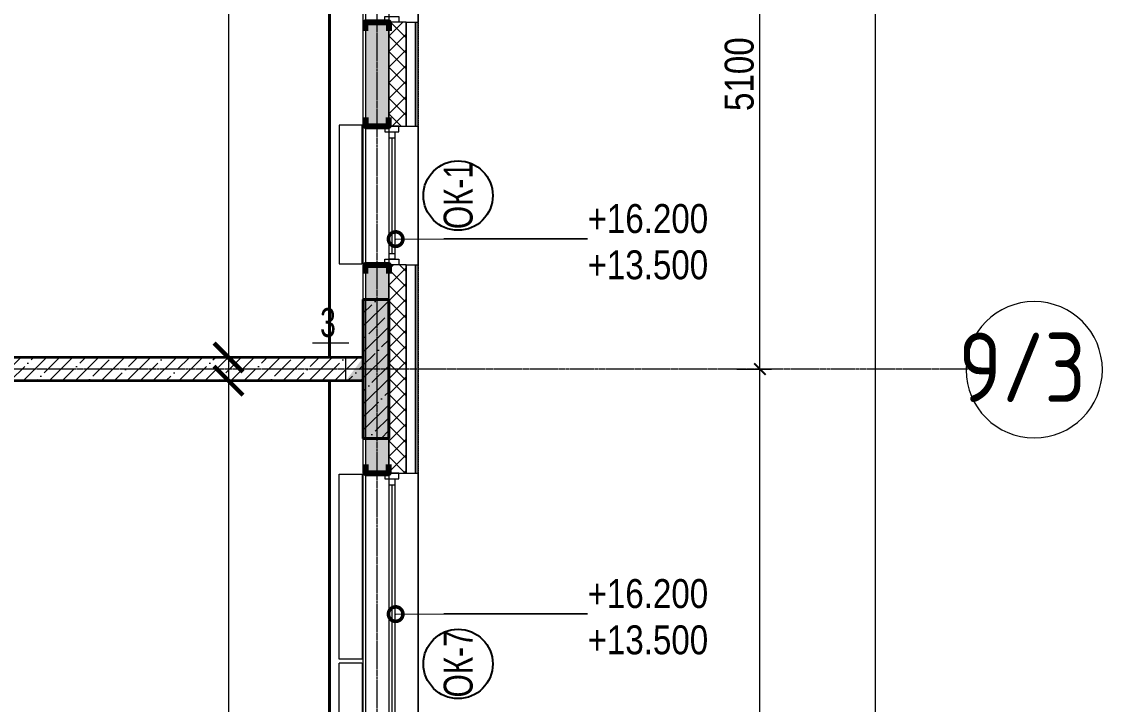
# Model space of a CAD drawing. Header units: millimetres. Extents: x -231292 to 573618, y -153144 to 564035.
# Drawn here: x 161953 to 171301, y 391202 to 397106 of the extents above; entities that cross this region are included whole.
import ezdxf
from ezdxf import colors
from ezdxf.entities.mleader import LeaderData, LeaderLine
from ezdxf.enums import TextEntityAlignment as Align
from ezdxf.math import Vec2, Vec3

# ---------------------------------------------------------------- set-up
doc = ezdxf.new("R2010")
doc.units = ezdxf.units.MM
for name, pattern in [('CENTER2', [28.575, 19.05, -3.175, 3.175, -3.175]), ('DASHED', [19.05, 12.7, -6.35]), ('HIDDEN2', [4.7625, 3.175, -1.5875])]:
    doc.linetypes.add(name, pattern=pattern)
doc.layers.get('0').update_dxf_attribs({"color": 250})
doc.layers.get('Defpoints').update_dxf_attribs({"color": 250})
for name, color, linetype, lineweight in [('A-Wall_Материал_Газоблок_Контур', 250, 'Continuous', 0), ('АР_Колонны', 250, 'Continuous', 35), ('АР_Окна', 250, 'Continuous', 5), ('АР_Окна марка', 250, 'Continuous', 9), ('АР_Отв. марка', 250, 'Continuous', 9), ('АР_Отопительные приборы', 250, 'HIDDEN2', 0), ('АР_Размеры обшивки', 250, 'Continuous', 5), ('АР_Стены ЖБ', 250, 'Continuous', 35), ('АР_Стены ПЕНОблок', 250, 'Continuous', 20), ('АР_Тонкая', 250, 'Continuous', 5), ('АР_Утеплитель', 250, 'Continuous', 0), ('АР_Штриховка', 250, 'Continuous', 0), ('Зашивка радиаторов тип 1 (фанера и МДФ)', 250, 'Continuous', 0), ('КМ_Фахверки', 250, 'Continuous', 80), ('Марка окна', 250, 'Continuous', 0), ('ОВ_Отопление', 250, 'Continuous', 0), ('РД_Оси_100', 250, 'Continuous', 0), ('РД_Оси_размер', 250, 'Continuous', 0)]:
    doc.layers.add(name, color=color, linetype=linetype, lineweight=lineweight)
doc.layers.add('АР_Делит', color=250, linetype='Continuous', lineweight=0, plot=False)
doc.styles.add('Arial0', font='arial.ttf')
doc.styles.add('Arial_09', font='ARIALN.TTF', dxfattribs={"width": 0.9})
doc.styles.add('Isocpeur3', font='isocpeur.ttf')
doc.styles.add('style1', font='ARIALN.TTF')
doc.styles.add('ккк', font='isocpeur.ttf', dxfattribs={"width": 0.85, "oblique": 15})
doc.dimstyles.new('Dim100_ареал', dxfattribs={"dimscale": 100, "dimtxt": 2.5, "dimasz": 1, "dimexe": 1, "dimexo": 1, "dimgap": 0.5, "dimtad": 1, "dimzin": 12, "dimdsep": 46, "dimtxsty": 'style1', "dimblk": 'ARCHTICK', "dimcen": 1, "dimdle": 1, "dimclrd": 256, "dimclre": 256, "dimaunit": 1, "dimadec": 0, "dimazin": 3, "dimtfac": 1, "dimtmove": 1, "dimatfit": 3, "dimldrblk": 'OPEN30', "dimfxl": 2, "dimfxlon": 1, "dimtolj": 1, "dimtzin": 0, "dimlwd": 9, "dimlwe": 9, "dimarcsym": 0})
doc.dimstyles.new('Dim200_ареал', dxfattribs={"dimscale": 100, "dimtxt": 5, "dimasz": 2.5, "dimexe": 2, "dimexo": 2, "dimgap": 1, "dimtad": 1, "dimzin": 12, "dimdsep": 46, "dimtxsty": 'style1', "dimblk": 'ARCHTICK', "dimcen": 3, "dimdle": 2, "dimclrd": 256, "dimclre": 256, "dimaunit": 1, "dimadec": 0, "dimazin": 3, "dimtfac": 1, "dimtmove": 1, "dimatfit": 3, "dimldrblk": 'OPEN30', "dimfxl": 5, "dimfxlon": 1, "dimtolj": 1, "dimtzin": 0, "dimlwd": 9, "dimlwe": 9, "dimarcsym": 0})

# ---------------------------------------------------------------- blocks, each defined once
blk = doc.blocks.new('_DotSmall')
at = {"color": 0, "linetype": 'ByBlock', "const_width": 0.5}
blk.add_lwpolyline([(-0.0625, 0, 1), (0.0625, 0, 1)], format="xyb", close=True, dxfattribs=at)
blk = doc.blocks.new('Ф_пеноблок 200')
at = {"layer": 'КМ_Фахверки'}
blk.add_lwpolyline([(0, -75), (0, 0), (200, 0), (200, -75)], dxfattribs=at)
blk = doc.blocks.new('A-iden')
at = {"linetype": 'Continuous', "lineweight": 5}
blk.add_circle((-0.729, -4.063), 5.894, dxfattribs=at)
at = {"color": 0, "linetype": 'Continuous', "lineweight": 20, "style": 'ккк', "width": 0.85}
blk.add_attdef('ID', text='', height=6, dxfattribs=at).set_placement((0.314, -3.853), align=Align.MIDDLE_CENTER)
blk = doc.blocks.new('_ArchTick')
at = {"color": 0, "linetype": 'ByBlock', "const_width": 0.15}
blk.add_lwpolyline([(-0.5, -0.5), (0.5, 0.5)], dxfattribs=at)
blk = doc.blocks.new('*D1614')
at = {"layer": 'Defpoints', "color": 0, "transparency": 16777216}
for p in [(116910, 69000), (118910, 69000), (116910, 0)]:
    blk.add_point(p, dxfattribs=at)
at = {"layer": 'РД_Оси_размер', "lineweight": 9, "transparency": 16777216}
for p, q in [((118910, -100), (118910, 69100)), ((118710, 69000), (119010, 69000)), ((118710, 0), (119010, 0))]:
    blk.add_line(p, q, dxfattribs=at)
at = {"layer": 'РД_Оси_размер', "lineweight": 9, "transparency": 16777216, "xscale": 100, "yscale": 100, "zscale": 100}
for p, rotation in [((118910, 69000), 90), ((118910, 0), 270)]:
    blk.add_blockref('_ArchTick', p, dxfattribs=dict(at, rotation=rotation))
at = {"layer": 'РД_Оси_размер', "color": 0, "transparency": 16777216, "insert": (118732.4, 34500), "char_height": 250, "attachment_point": 5, "rotation": 90, "style": 'style1'}
blk.add_mtext('\\A1;69000', dxfattribs=at)
blk = doc.blocks.new('_Open30')
at = {"color": 0, "linetype": 'ByBlock', "lineweight": -2}
for p, q in [((-1, 0.268), (0, 0)), ((0, 0), (-1, -0.268)), ((0, 0), (-1, 0))]:
    blk.add_line(p, q, dxfattribs=at)
blk = doc.blocks.new('*D1431')
at = {"layer": 'Defpoints', "color": 0, "transparency": 16777216}
for p in [(116910, 27900), (117910, 27900), (116910, 20700)]:
    blk.add_point(p, dxfattribs=at)
at = {"layer": 'РД_Оси_размер', "lineweight": 9, "transparency": 16777216}
for p, q in [((117910, 20600), (117910, 28000)), ((117710, 27900), (118010, 27900)), ((117710, 20700), (118010, 20700))]:
    blk.add_line(p, q, dxfattribs=at)
at = {"layer": 'РД_Оси_размер', "lineweight": 9, "transparency": 16777216, "xscale": 100, "yscale": 100, "zscale": 100}
for p, rotation in [((117910, 27900), 90), ((117910, 20700), 270)]:
    blk.add_blockref('_ArchTick', p, dxfattribs=dict(at, rotation=rotation))
at = {"layer": 'РД_Оси_размер', "color": 0, "transparency": 16777216, "insert": (117732.4, 24300), "char_height": 250, "attachment_point": 5, "rotation": 90, "style": 'style1'}
blk.add_mtext('\\A1;7200', dxfattribs=at)
blk = doc.blocks.new('*D1432')
at = {"layer": 'Defpoints', "color": 0, "transparency": 16777216}
for p in [(116910, 33000), (117910, 33000), (116910, 27900)]:
    blk.add_point(p, dxfattribs=at)
at = {"layer": 'РД_Оси_размер', "lineweight": 9, "transparency": 16777216}
for p, q in [((117910, 27800), (117910, 33100)), ((117710, 33000), (118010, 33000)), ((117710, 27900), (118010, 27900))]:
    blk.add_line(p, q, dxfattribs=at)
at = {"layer": 'РД_Оси_размер', "lineweight": 9, "transparency": 16777216, "xscale": 100, "yscale": 100, "zscale": 100}
for p, rotation in [((117910, 33000), 90), ((117910, 27900), 270)]:
    blk.add_blockref('_ArchTick', p, dxfattribs=dict(at, rotation=rotation))
at = {"layer": 'РД_Оси_размер', "color": 0, "transparency": 16777216, "insert": (117732.4, 30450), "char_height": 250, "attachment_point": 5, "rotation": 90, "style": 'style1'}
blk.add_mtext('\\A1;5100', dxfattribs=at)
blk = doc.blocks.new('Bottom_R_1200')
at = {"layer": 'АР_Отопительные приборы'}
blk.add_lwpolyline([(-600, -100), (600, -100), (600, 100), (-600, 100)], close=True, dxfattribs=at)
blk = doc.blocks.new('Bottom_L_1600')
at = {"layer": 'АР_Отопительные приборы'}
blk.add_lwpolyline([(800, -100), (-800, -100), (-800, 100), (800, 100)], close=True, dxfattribs=at)
blk = doc.blocks.new('*D847')
at = {"layer": 'Defpoints', "color": 0, "transparency": 16777216}
for p in [(164131.8, 403301.8), (163742.8, 394201.8), (164124.3, 394201.8)]:
    blk.add_point(p, dxfattribs=at)
at = {"layer": 'АР_Размеры обшивки', "lineweight": 9, "transparency": 16777216}
for p, q in [((163742.8, 403501.8), (163742.8, 394001.8)), ((163931.8, 403301.8), (163542.8, 403301.8)), ((163924.3, 394201.8), (163542.8, 394201.8))]:
    blk.add_line(p, q, dxfattribs=at)
at = {"layer": 'АР_Размеры обшивки', "lineweight": 9, "transparency": 16777216, "xscale": 250, "yscale": 250, "zscale": 250}
for p, rotation in [((163742.8, 403301.8), 90), ((163742.8, 394201.8), 270)]:
    blk.add_blockref('_ArchTick', p, dxfattribs=dict(at, rotation=rotation))
at = {"layer": 'АР_Размеры обшивки', "color": 0, "transparency": 16777216, "insert": (163387.5, 398751.8), "char_height": 500, "attachment_point": 5, "rotation": 90, "style": 'style1'}
blk.add_mtext('\\A1;9100', dxfattribs=at)
blk = doc.blocks.new('*D848')
at = {"layer": 'Defpoints', "color": 0, "transparency": 16777216}
for p in [(164131.8, 394001.8), (163742.8, 384901.8), (164138, 384901.8)]:
    blk.add_point(p, dxfattribs=at)
at = {"layer": 'АР_Размеры обшивки', "lineweight": 9, "transparency": 16777216}
for p, q in [((163742.8, 394201.8), (163742.8, 384701.8)), ((163931.8, 394001.8), (163542.8, 394001.8)), ((163938, 384901.8), (163542.8, 384901.8))]:
    blk.add_line(p, q, dxfattribs=at)
at = {"layer": 'АР_Размеры обшивки', "lineweight": 9, "transparency": 16777216, "xscale": 250, "yscale": 250, "zscale": 250}
for p, rotation in [((163742.8, 394001.8), 90), ((163742.8, 384901.8), 270)]:
    blk.add_blockref('_ArchTick', p, dxfattribs=dict(at, rotation=rotation))
at = {"layer": 'АР_Размеры обшивки', "color": 0, "transparency": 16777216, "insert": (163387.5, 389451.8), "char_height": 500, "attachment_point": 5, "rotation": 90, "style": 'style1'}
blk.add_mtext('\\A1;9100', dxfattribs=at)
blk = doc.blocks.new('MOK-МаркаПроема инж.')
blk.add_line((-1.328, -1.754), (1.802, -1.754))
at = {"color": 0, "style": 'Arial0', "width": 0.7}
blk.add_attdef('АР-ПРОЕМ:Коробка', text='', height=2.5, dxfattribs=at).set_placement((0, 0), align=Align.MIDDLE)
blk = doc.blocks.new('МОК-Наименование')
at = {"layer": 'Defpoints'}
blk.add_circle((0, 0), 3, dxfattribs=at)
at = {"color": 0, "linetype": 'ByBlock', "lineweight": -2, "style": 'Isocpeur3', "width": 0.8, "flags": 4}
blk.add_attdef('АР-ОКНО:НАИМЕНОВАНИЕ', text='', height=2.5, dxfattribs=at).set_placement((0, 0), align=Align.MIDDLE)
blk = doc.blocks.new('СОШ_2200_АР_ОСИ_М100_28.05.24')
at = {"layer": 'АР_Делит', "color": 5, "linetype": 'DASHED'}
blk.add_lwpolyline([(114955, 135155), (114955, -355), (93595.036, -355), (93595.036, 13855), (94145, 13855), (94145, 68320), (66055, 68320), (66055, 13857.73), (83455, 13857.73), (83455, -355), (45245, -355), (45245, 13145), (44695, 13145), (44695, 26755), (45245, 26755), (45245, 68320), (20455, 68320), (20455, 26755), (27955, 26755), (27955, 13145), (-355, 13145), (-355, 100855), (37145, 100855), (37145, 129155)], dxfattribs=at)
at = {"layer": 'РД_Оси_100', "linetype": 'CENTER2'}
for p, q in [((114600, -6155), (114600, 139938.679)), ((119910, 27900), (94200, 27900))]:
    blk.add_line(p, q, dxfattribs=at)
at = {"layer": 'РД_Оси_100', "color": 0}
ref = blk.add_blockref('A-iden', (120210, 28300), dxfattribs=dict(at, xscale=-100, yscale=100, zscale=100))
ref.add_attrib('ID', '9/3', dxfattribs={"layer": '0', "color": 0, "linetype": 'Continuous', "lineweight": 20, "height": 600, "style": 'ккк', "width": 0.85}).set_placement((120178.57, 27914.738), align=Align.MIDDLE_CENTER)
at = {"layer": 'РД_Оси_размер'}
for base, p1, p2, picture, middle in [((118910, 69000), (116910, 0), (116910, 69000), '*D1614', (118732.357, 34500)), ((117910, 33000), (116910, 27900), (116910, 33000), '*D1432', (117732.357, 30450)), ((117910, 27900), (116910, 20700), (116910, 27900), '*D1431', (117732.357, 24300))]:
    dim = blk.add_linear_dim(base=base, p1=p1, p2=p2, angle=90, dimstyle='Dim100_ареал', dxfattribs=at)
    dim.commit()
    dim.dimension.update_dxf_attribs({"geometry": picture, "text_midpoint": middle})

msp = doc.modelspace()

# ---------------------------------------------------------------- hatches: boundary and pattern name
at = {"layer": 'АР_Штриховка', "linetype": 'Continuous', "lineweight": 5}
h = msp.add_hatch(dxfattribs=at)
h.set_pattern_fill('ANSI35', color=256, scale=25, style=0)
h.set_pattern_definition([(45, (50428.77, 366201.75), (-112.2532, 112.2532), []), (45, (50541.02, 366201.75), (-112.2532, 112.2532), [198.4375, -39.6875, 0, -39.6875])])
h.paths.add_polyline_path([(165128.768, 394701.753), (164908.768, 394701.753), (164908.768, 393501.753), (165128.768, 393501.753)], flags=0)
h = msp.add_hatch(dxfattribs=at)
h.set_pattern_fill('ANSI35', color=256, scale=25, style=0)
h.set_pattern_definition([(45, (50428.77, 366201.75), (-112.2532, 112.2532), []), (45, (50541.02, 366201.75), (-112.2532, 112.2532), [198.4375, -39.6875, 0, -39.6875])])
h.paths.add_polyline_path([(157338.77, 394201.753), (157338.77, 394001.753), (164908.768, 394001.753), (164908.768, 394201.753)], flags=0)
at = {"layer": 'ОВ_Отопление', "linetype": 'Continuous', "lineweight": 5}
for points in [[(164908.768, 394001.753), (164908.768, 394201.753), (164833.768, 394101.753)], [(164908.768, 394001.753), (164908.768, 394201.753), (164833.768, 394101.753)], [(164758.768, 394001.753), (164908.768, 394001.753), (164833.768, 394101.753)], [(164758.768, 394001.753), (164908.768, 394001.753), (164833.768, 394101.753)]]:
    msp.add_hatch(color=256, dxfattribs=at).paths.add_polyline_path(points, flags=0)

# ---------------------------------------------------------------- linework, layer by layer
at = {"layer": 'A-Wall_Материал_Газоблок_Контур', "linetype": 'Continuous', "lineweight": 0}
for p, q in [((164928.768, 398301.753), (164928.768, 397101.753)), ((165383.768, 397101.753), (165383.768, 398301.753)), ((164928.768, 396201.753), (164928.768, 395001.753)), ((164928.768, 393201.753), (164928.768, 389901.753))]:
    msp.add_line(p, q, dxfattribs=at)
at = {"layer": 'АР_Колонны', "linetype": 'HIDDEN2', "lineweight": 25}
for p, q in [((164908.768, 394701.753), (165128.768, 394701.753)), ((164908.768, 393501.753), (164908.768, 394701.753)), ((165128.768, 394701.753), (165128.768, 393501.753)), ((165128.768, 393501.753), (164908.768, 393501.753))]:
    msp.add_line(p, q, dxfattribs=at)
at = {"layer": 'АР_Колонны', "linetype": 'Continuous', "lineweight": 35}
for p, q in [((164908.768, 394701.753), (164908.768, 393501.753)), ((165128.768, 394701.753), (164908.768, 394701.753)), ((165128.768, 393501.753), (165128.768, 394701.753)), ((164908.768, 393501.753), (165128.768, 393501.753))]:
    msp.add_line(p, q, dxfattribs=at)
at = {"layer": 'АР_Окна', "linetype": 'Continuous', "lineweight": 5}
for p, q in [((164928.768, 398301.753), (164928.768, 397101.753)), ((165383.768, 398301.753), (165383.768, 397101.753)), ((164928.768, 396201.753), (164928.768, 395001.753)), ((165131.268, 396101.753), (165181.268, 396101.753)), ((164928.768, 393201.753), (164928.768, 389901.753)), ((165131.268, 393101.753), (165181.268, 393101.753))]:
    msp.add_line(p, q, dxfattribs=at)
for points in [[(165216.268, 397151.753), (165216.268, 397101.753), (165096.268, 397101.753), (165096.268, 397151.753)], [(165216.268, 396151.753), (165216.268, 396201.753), (165096.268, 396201.753), (165096.268, 396151.753)], [(165216.268, 393151.753), (165216.268, 393201.753), (165096.268, 393201.753), (165096.268, 393151.753)]]:
    msp.add_lwpolyline(points, close=True, dxfattribs=at)
at = {"layer": 'АР_Стены ЖБ', "linetype": 'Continuous', "lineweight": 40}
for p, q in [((165128.768, 394701.753), (164908.768, 394701.753)), ((164908.768, 394701.753), (164908.768, 393501.753)), ((165128.768, 393501.753), (165128.768, 394701.753)), ((164908.768, 393501.753), (165128.768, 393501.753))]:
    msp.add_line(p, q, dxfattribs=at)
at = {"layer": 'АР_Стены ЖБ', "linetype": 'Continuous', "lineweight": 35}
for p, q in [((164908.768, 394201.753), (157338.77, 394201.753)), ((164908.768, 394001.753), (164908.768, 394201.753)), ((157338.77, 394001.753), (164908.768, 394001.753))]:
    msp.add_line(p, q, dxfattribs=at)
at = {"layer": 'АР_Стены ЖБ', "linetype": 'Continuous', "lineweight": 15}
msp.add_line((164758.768, 394001.753), (164758.768, 394201.753), dxfattribs=at)
at = {"layer": 'АР_Стены ПЕНОблок', "linetype": 'Continuous', "lineweight": 20}
for p, q in [((165128.768, 397101.753), (164928.768, 397101.753)), ((164928.768, 397101.753), (164928.768, 396201.753)), ((165128.768, 396201.753), (165128.768, 397101.753)), ((164928.768, 396201.753), (165128.768, 396201.753)), ((164928.768, 395001.753), (164928.768, 393201.753)), ((164928.768, 393201.753), (165128.768, 393201.753))]:
    msp.add_line(p, q, dxfattribs=at)
at = {"layer": 'АР_Тонкая', "linetype": 'Continuous', "lineweight": 5}
for p, q in [((165278.768, 397101.753), (165383.768, 397101.753)), ((165278.768, 397101.753), (165278.768, 396201.753)), ((165358.768, 396201.753), (165358.768, 397101.753)), ((165358.768, 397101.753), (165358.768, 396201.753)), ((165383.768, 396201.753), (165383.768, 397101.753)), ((165278.768, 396201.753), (165383.768, 396201.753)), ((165278.768, 393201.753), (165383.768, 393201.753))]:
    msp.add_line(p, q, dxfattribs=at)
at = {"layer": 'АР_Утеплитель', "linetype": 'Continuous', "lineweight": 0}
for p, q in [((165278.768, 397101.753), (165128.768, 397101.753)), ((165128.768, 397101.753), (165128.768, 396201.753)), ((165278.768, 396201.753), (165278.768, 397101.753)), ((165128.768, 396201.753), (165278.768, 396201.753)), ((165128.768, 393201.753), (165278.768, 393201.753))]:
    msp.add_line(p, q, dxfattribs=at)
at = {"layer": 'Зашивка радиаторов тип 1 (фанера и МДФ)', "linetype": 'Continuous', "lineweight": 0}
for p, q in [((164608.768, 403301.753), (164608.766, 394201.753)), ((164621.268, 403301.753), (164621.266, 394201.753)), ((164621.266, 394201.753), (164621.268, 403301.753)), ((164908.766, 394201.753), (164908.768, 403301.753)), ((164608.766, 394201.753), (164621.266, 394201.753)), ((164621.266, 394201.753), (164908.766, 394201.753)), ((164621.266, 394001.752), (164608.766, 394001.752)), ((164608.766, 394001.752), (164608.768, 384901.752)), ((164908.766, 394001.753), (164621.266, 394001.752)), ((164621.266, 394001.752), (164621.268, 384901.752)), ((164621.268, 384901.752), (164621.266, 394001.752)), ((164908.768, 384901.753), (164908.766, 394001.753))]:
    msp.add_line(p, q, dxfattribs=at)
at = {"layer": 'ОВ_Отопление', "linetype": 'Continuous', "lineweight": 9}
for p, q in [((164908.768, 394201.753), (164758.768, 394201.753)), ((164758.768, 394001.753), (164758.768, 394201.753)), ((164908.768, 394201.753), (164758.768, 394201.753)), ((164758.768, 394001.753), (164758.768, 394201.753)), ((164908.768, 394001.753), (164908.768, 394201.753)), ((164908.768, 394001.753), (164908.768, 394201.753)), ((164908.768, 394001.753), (164758.768, 394001.753)), ((164908.768, 394001.753), (164758.768, 394001.753))]:
    msp.add_line(p, q, dxfattribs=at)

# ---------------------------------------------------------------- block references
at = {"layer": 'АР_Отв. марка', "linetype": 'Continuous', "lineweight": 9, "xscale": 100, "yscale": 100, "zscale": 100}
msp.add_blockref('MOK-МаркаПроема инж.', (164602.885, 394504.493), dxfattribs=at).add_auto_attribs({'АР-ПРОЕМ:Коробка': '3'})
at = {"layer": 'АР_Отопительные приборы'}
for name, p, rotation in [('Bottom_R_1200', (164798.768, 395610.373), 90), ('Bottom_L_1600', (164798.768, 392393.527), 89.99999999999999), ('Bottom_L_1600', (164798.768, 390760.373), 89.99999999999999)]:
    msp.add_blockref(name, p, dxfattribs=dict(at, rotation=rotation))
at = {"layer": 'КМ_Фахверки'}
msp.add_blockref('Ф_пеноблок 200', (164928.768, 397101.753), dxfattribs=at)
at = {"layer": 'КМ_Фахверки', "xscale": -1, "rotation": 180}
for p in [(164928.768, 396201.753), (164928.768, 393201.753)]:
    msp.add_blockref('Ф_пеноблок 200', p, dxfattribs=at)

# ---------------------------------------------------------------- dimensions: what is measured, and where the dimension line sits
at = {"layer": 'АР_Размеры обшивки'}
for base, p1, p2, picture, middle in [((163742.774, 394201.752), (164131.768, 403301.752), (164124.275, 394201.752), '*D847', (163387.488, 398751.752)), ((163742.774, 384901.752), (164131.766, 394001.752), (164138.018, 384901.752), '*D848', (163387.488, 389451.752))]:
    dim = msp.add_linear_dim(base=base, p1=p1, p2=p2, angle=90, dimstyle='Dim200_ареал', override={"dimdec": 0}, dxfattribs=at)
    dim.commit()
    dim.dimension.update_dxf_attribs({"geometry": picture, "text_midpoint": middle})

# ---------------------------------------------------------------- leaders
at = {"layer": 'Марка окна', "lineweight": 0, "ltscale": 20}
ml = msp.add_multileader_mtext('Standard', dxfattribs=at)
ml.set_content('+16.200\\P+13.500', color=256, style='style1')
ml.set_leader_properties(color=256, linetype='ByLayer', lineweight=-1)
ml.set_arrow_properties(name='DOTSMALL')
ml.build(insert=Vec2(0, 0))
ml.multileader.update_dxf_attribs({"text_left_attachment_type": 6, "text_right_attachment_type": 6, "dogleg_length": 200, "arrow_head_size": 250})
ctx = ml.context
ctx.base_point, ctx.char_height, ctx.arrow_head_size, ctx.landing_gap_size, ctx.plane_origin = Vec3(166848.359, 395228.111), 250, 250, 0, Vec3(167243.336, 394543.584)
ctx.left_attachment, ctx.right_attachment = 6, 6
notes = []
notes.append((ctx, [(1, (1, 1, 0), (165786.755, 395228.111), (1, 0), 1061.605, [(0, [(165188.64, 395225.441)], 0, [])])]))
ctx.mtext.insert, ctx.mtext.line_spacing_factor, ctx.mtext.flow_direction = Vec3(166848.359, 395528.111), 0.96, 5
ctx.mtext.has_bg_fill, ctx.mtext.bg_color, ctx.mtext.bg_scale_factor, ctx.mtext.bg_transparency, ctx.mtext.use_window_bg_color = 1, -1027028792, 1.5, 0, 1
ml = msp.add_multileader_mtext('Standard', dxfattribs=at)
ml.set_content('+16.200\\P+13.500', color=256, style='style1')
ml.set_leader_properties(color=256, linetype='ByLayer', lineweight=-1)
ml.set_arrow_properties(name='DOTSMALL')
ml.build(insert=Vec2(0, 0))
ml.multileader.update_dxf_attribs({"text_left_attachment_type": 6, "text_right_attachment_type": 6, "dogleg_length": 200, "arrow_head_size": 250})
ctx = ml.context
ctx.base_point, ctx.char_height, ctx.arrow_head_size, ctx.landing_gap_size, ctx.plane_origin = Vec3(166848.359, 391985.081), 250, 250, 0, Vec3(167243.336, 391300.554)
ctx.left_attachment, ctx.right_attachment = 6, 6
notes.append((ctx, [(1, (1, 1, 0), (165786.755, 391985.081), (1, 0), 1061.605, [(0, [(165188.64, 391982.411)], 0, [])])]))
ctx.mtext.insert, ctx.mtext.line_spacing_factor, ctx.mtext.flow_direction = Vec3(166848.359, 392285.081), 0.96, 5
ctx.mtext.has_bg_fill, ctx.mtext.bg_color, ctx.mtext.bg_scale_factor, ctx.mtext.bg_transparency, ctx.mtext.use_window_bg_color = 1, -1027028792, 1.5, 0, 1
for ctx, leaders in notes:
    for number, flags, end, landing, length, lines in leaders:
        leader = LeaderData()
        leader.index, (leader.has_last_leader_line, leader.has_dogleg_vector, leader.attachment_direction) = number, flags
        leader.last_leader_point, leader.dogleg_vector, leader.dogleg_length = Vec3(end), Vec3(landing), length
        for number, points, colour, breaks in lines:
            line = LeaderLine()
            line.index, line.vertices, line.color, line.breaks = number, Vec3.list(points), colors.encode_raw_color(colour), breaks
            leader.lines.append(line)
        ctx.leaders.append(leader)

# ---------------------------------------------------------------- next in the draw order: hatches: boundary and pattern name
at = {"layer": 'АР_Штриховка', "linetype": 'Continuous', "lineweight": 0}
h = msp.add_hatch(dxfattribs=at)
h.set_pattern_fill('AR-CONC', color=256, angle=-360, style=0)
h.set_pattern_definition([(50, (50428.77, 366201.75), (182.18467, -15.93909), [19.05, -209.55]), (355, (50428.77, 366201.75), (-35.24342, 191.05685), [15.24, -167.64058]), (100.45144, (50443.95, 366200.42), (146.94125, 175.11775), [16.19, -178.09024]), (46.1842, (50428.77, 366252.55), (271.07904, -42.04233), [28.575, -314.325]), (96.63556, (50451.36, 366249.05), (237.40413, 247.4261), [24.285, -267.1356]), (351.18415, (50428.77, 366252.55), (237.40413, 247.4261), [22.85997, -251.45973]), (21, (50454.17, 366239.85), (151.6144, -102.2652), [19.05, -209.55]), (326, (50454.17, 366239.85), (61.80203, 184.18797), [15.24, -167.64]), (71.45145, (50466.8, 366231.33), (213.41642, 81.92277), [16.19, -178.08994]), (37.5, (50428.77, 366201.75), (3.088603, 84.55504), [0, -165.608, 0, -170.18, 0, -168.275]), (7.5, (50428.77, 366201.75), (66.81966, 100.180575), [0, -97.028, 0, -161.798, 0, -64.135]), (327.5, (50372.126, 366201.75), (135.590595, -5.728744), [0, -63.5, 0, -198.12, 0, -262.89]), (317.5, (50346.73, 366201.75), (148.12918, 25.42649), [0, -82.55, 0, -131.572, 0, -186.69])])
h.paths.add_polyline_path([(165128.768, 403301.753), (164928.768, 403301.753), (164928.768, 402501.753), (165128.768, 402501.753)], flags=0)
h.paths.add_polyline_path([(165128.768, 399201.753), (164928.768, 399201.753), (164928.768, 398301.753), (165128.768, 398301.753)], flags=0)
h.paths.add_polyline_path([(165128.768, 397101.753), (164928.768, 397101.753), (164928.768, 396201.753), (165128.768, 396201.753)], flags=0)
h.paths.add_polyline_path([(165128.768, 395001.753), (164928.768, 395001.753), (164928.768, 393201.753), (165128.768, 393201.753)], flags=0)
h.paths.add_polyline_path([(165128.768, 389901.753), (164928.768, 389901.753), (164928.768, 389001.753), (165128.768, 389001.753)], flags=0)
h.paths.add_polyline_path([(165128.768, 387801.753), (164928.768, 387801.753), (164928.768, 386901.753), (165128.768, 386901.753)], flags=0)
h.paths.add_polyline_path([(165128.768, 385701.753), (164928.768, 385701.753), (164928.768, 383901.753), (165128.768, 383901.753)], flags=0)
h.paths.add_polyline_path([(165128.768, 380601.753), (164928.768, 380601.753), (164928.768, 379701.753), (165128.768, 379701.753)], flags=0)
h.paths.add_polyline_path([(165128.768, 378501.753), (164928.768, 378501.753), (164928.768, 377601.753), (165128.768, 377601.753)], flags=0)
h.paths.add_polyline_path([(165128.768, 376401.753), (164928.768, 376401.753), (164928.768, 374501.753), (165128.768, 374501.753)], flags=0)
h.paths.add_polyline_path([(165128.768, 371201.753), (164928.768, 371201.753), (164928.768, 370301.753), (165128.768, 370301.753)], flags=0)
h.paths.add_polyline_path([(165128.768, 369101.753), (164928.768, 369101.753), (164928.768, 368201.753), (165128.768, 368201.753)], flags=0)
h.paths.add_polyline_path([(165128.768, 367001.753), (164928.768, 367001.753), (164928.768, 366301.753), (165128.768, 366101.753)], flags=0)
h = msp.add_hatch(dxfattribs=at)
h.set_pattern_fill('ANSI37', color=256, scale=30, angle=-360, style=0)
h.set_pattern_definition([(45, (50428.77, 366201.75), (-67.35192, 67.35192), []), (135, (50428.77, 366201.75), (-67.35192, -67.35192), [])])
h.paths.add_polyline_path([(165278.768, 403301.753), (165128.768, 403301.753), (165128.768, 402501.753), (165278.768, 402501.753)], flags=0)
h.paths.add_polyline_path([(165278.768, 399201.753), (165128.768, 399201.753), (165128.768, 398301.753), (165278.768, 398301.753)], flags=0)
h.paths.add_polyline_path([(165278.768, 397101.753), (165128.768, 397101.753), (165128.768, 396201.753), (165278.768, 396201.753)], flags=0)
h.paths.add_polyline_path([(165278.768, 395001.753), (165128.768, 395001.753), (165128.768, 393201.753), (165278.768, 393201.753)], flags=0)
h.paths.add_polyline_path([(165278.768, 389901.753), (165128.768, 389901.753), (165128.768, 389001.753), (165278.768, 389001.753)], flags=0)
h.paths.add_polyline_path([(165278.768, 387801.753), (165128.768, 387801.753), (165128.768, 386901.753), (165278.768, 386901.753)], flags=0)
h.paths.add_polyline_path([(165278.768, 385701.753), (165128.768, 385701.753), (165128.768, 383901.753), (165278.768, 383901.753)], flags=0)
h.paths.add_polyline_path([(165278.768, 380601.753), (165128.768, 380601.753), (165128.768, 379701.753), (165278.768, 379701.753)], flags=0)
h.paths.add_polyline_path([(165278.768, 378501.753), (165128.768, 378501.753), (165128.768, 377601.753), (165278.768, 377601.753)], flags=0)
h.paths.add_polyline_path([(165278.768, 376401.753), (165128.768, 376401.753), (165128.768, 374501.753), (165278.768, 374501.753)], flags=0)
h.paths.add_polyline_path([(165278.768, 371201.753), (165128.768, 371201.753), (165128.768, 370301.753), (165278.768, 370301.753)], flags=0)
h.paths.add_polyline_path([(165278.768, 369101.753), (165128.768, 369101.753), (165128.768, 368201.753), (165278.768, 368201.753)], flags=0)
h.paths.add_polyline_path([(165278.768, 367001.753), (165128.768, 367001.753), (165128.768, 366101.753), (165278.768, 365951.753)], flags=0)
h = msp.add_hatch(dxfattribs=at)
h.set_pattern_fill('_U', color=256, angle=-360, style=0, pattern_type=0)
h.set_pattern_definition([(360, (50428.7677, 366201.7525), (-4e-16, 1), [])])
h.paths.add_polyline_path([(165383.768, 403301.753), (165358.768, 403301.753), (165358.768, 402501.753), (165383.768, 402501.753)], flags=0)
h.paths.add_polyline_path([(165383.768, 399201.753), (165358.768, 399201.753), (165358.768, 398301.753), (165383.768, 398301.753)], flags=0)
h.paths.add_polyline_path([(165383.768, 397101.753), (165358.768, 397101.753), (165358.768, 396201.753), (165383.768, 396201.753)], flags=0)
h.paths.add_polyline_path([(165383.768, 395001.753), (165358.768, 395001.753), (165358.768, 393201.753), (165383.768, 393201.753)], flags=0)
h.paths.add_polyline_path([(165383.768, 389901.753), (165358.768, 389901.753), (165358.768, 389001.753), (165383.768, 389001.753)], flags=0)
h.paths.add_polyline_path([(165383.768, 387801.753), (165358.768, 387801.753), (165358.768, 386901.753), (165383.768, 386901.753)], flags=0)
h.paths.add_polyline_path([(165383.768, 385701.753), (165358.768, 385701.753), (165358.768, 383901.753), (165383.768, 383901.753)], flags=0)
h.paths.add_polyline_path([(165383.768, 380601.753), (165358.768, 380601.753), (165358.768, 379701.753), (165383.768, 379701.753)], flags=0)
h.paths.add_polyline_path([(165383.768, 378501.753), (165358.768, 378501.753), (165358.768, 377601.753), (165383.768, 377601.753)], flags=0)
h.paths.add_polyline_path([(165383.768, 376401.753), (165358.768, 376401.753), (165358.768, 374501.753), (165383.768, 374501.753)], flags=0)
h.paths.add_polyline_path([(165383.768, 371201.753), (165358.768, 371201.753), (165358.768, 370301.753), (165383.768, 370301.753)], flags=0)
h.paths.add_polyline_path([(165383.768, 369101.753), (165358.768, 369101.753), (165358.768, 368201.753), (165383.768, 368201.753)], flags=0)
h.paths.add_polyline_path([(165383.768, 367001.753), (165358.768, 367001.753), (165358.768, 365871.753), (165383.768, 365846.753)], flags=0)

# ---------------------------------------------------------------- next in the draw order: linework, layer by layer
at = {"layer": 'A-Wall_Материал_Газоблок_Контур', "linetype": 'Continuous', "lineweight": 0}
for p, q in [((165383.768, 395001.753), (165383.768, 396201.753)), ((165383.768, 389901.753), (165383.768, 393201.753))]:
    msp.add_line(p, q, dxfattribs=at)
at = {"layer": 'АР_Окна', "linetype": 'Continuous', "lineweight": 5}
for p, q in [((165383.768, 396201.753), (165383.768, 395001.753)), ((165156.268, 396101.753), (165156.268, 395101.753)), ((165131.268, 395101.753), (165181.268, 395101.753)), ((165383.768, 393201.753), (165383.768, 389901.753)), ((165156.268, 393101.753), (165156.268, 390001.753))]:
    msp.add_line(p, q, dxfattribs=at)
for points in [[(165131.268, 396151.753), (165181.268, 396151.753), (165181.268, 395051.753), (165131.268, 395051.753)], [(165216.268, 395051.753), (165216.268, 395001.753), (165096.268, 395001.753), (165096.268, 395051.753)], [(165131.268, 393151.753), (165181.268, 393151.753), (165181.268, 389951.753), (165131.268, 389951.753)]]:
    msp.add_lwpolyline(points, close=True, dxfattribs=at)
at = {"layer": 'АР_Стены ПЕНОблок', "linetype": 'Continuous', "lineweight": 20}
for p, q in [((165128.768, 395001.753), (164928.768, 395001.753)), ((165128.768, 393201.753), (165128.768, 395001.753))]:
    msp.add_line(p, q, dxfattribs=at)
at = {"layer": 'АР_Тонкая', "linetype": 'Continuous', "lineweight": 5}
for p, q in [((165278.768, 395001.753), (165383.768, 395001.753)), ((165278.768, 395001.753), (165278.768, 393201.753)), ((165358.768, 393201.753), (165358.768, 395001.753)), ((165358.768, 395001.753), (165358.768, 393201.753)), ((165383.768, 393201.753), (165383.768, 395001.753))]:
    msp.add_line(p, q, dxfattribs=at)
at = {"layer": 'АР_Утеплитель', "linetype": 'Continuous', "lineweight": 0}
for p, q in [((165278.768, 395001.753), (165128.768, 395001.753)), ((165128.768, 395001.753), (165128.768, 393201.753)), ((165278.768, 393201.753), (165278.768, 395001.753))]:
    msp.add_line(p, q, dxfattribs=at)
at = {"layer": 'КМ_Фахверки', "lineweight": 5}
msp.add_lwpolyline([(96278.918, 457251.752), (165128.768, 457251.753), (165128.768, 366101.753), (95928.768, 366101.753), (95928.768, 434726.753), (96278.918, 434726.753), (96278.918, 457251.752)], dxfattribs=at)

# ---------------------------------------------------------------- next in the draw order: block references
at = {"layer": 'АР_Окна марка', "linetype": 'Continuous', "lineweight": 9}
ref = msp.add_blockref('МОК-Наименование', (165728.768, 395601.753), dxfattribs=dict(at, xscale=100, yscale=100, zscale=100, rotation=90))
ref.add_attrib('АР-ОКНО:НАИМЕНОВАНИЕ', 'ОК-1', dxfattribs={"layer": '0', "color": 0, "linetype": 'ByBlock', "lineweight": -2, "height": 250, "rotation": 90, "style": 'Arial_09', "width": 0.9}).set_placement((165728.768, 395601.753), align=Align.MIDDLE)
ref = msp.add_blockref('МОК-Наименование', (165728.768, 391551.753), dxfattribs=dict(at, xscale=100, yscale=100, zscale=100, rotation=90))
ref.add_attrib('АР-ОКНО:НАИМЕНОВАНИЕ', 'ОК-7', dxfattribs={"layer": '0', "color": 0, "linetype": 'ByBlock', "lineweight": -2, "height": 250, "rotation": 90, "style": 'Arial_09', "width": 0.9}).set_placement((165728.768, 391551.753), align=Align.MIDDLE)
at = {"layer": 'КМ_Фахверки'}
msp.add_blockref('Ф_пеноблок 200', (164928.768, 395001.753), dxfattribs=at)
at = {"layer": 'РД_Оси_100'}
msp.add_blockref('СОШ_2200_АР_ОСИ_М100_28.05.24', (50428.768, 366201.753), dxfattribs=at)

doc.saveas('drawing.dxf')
